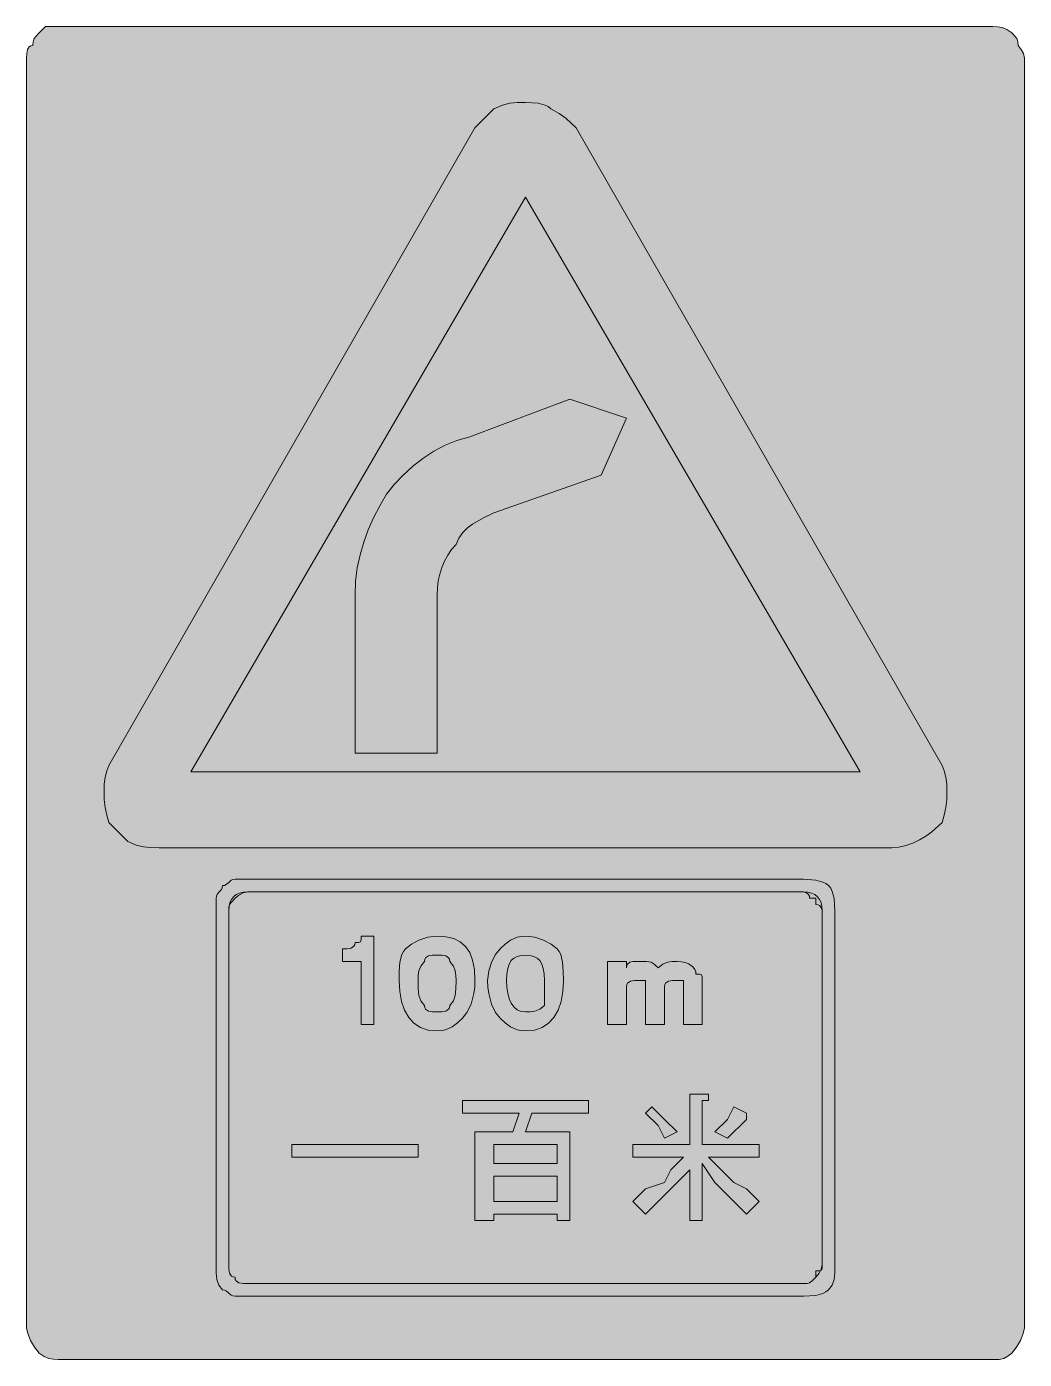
# Model space of a CAD drawing. Header units: metres. Extents: x 188 to 378, y 9 to 263.
import ezdxf

# ---------------------------------------------------------------- set-up
doc = ezdxf.new("R2010")
doc.units = ezdxf.units.M
for name, color, linetype, true_color in [('FILL_BLACK_000000', 7, 'Continuous', 0x000000), ('FILL_RED_FF0000', 7, 'Continuous', 0xff0000), ('FILL_WHITE_FFFFFF', 7, 'Continuous', 0xffffff), ('FILL_YELLOW_FFFF00', 7, 'Continuous', 0xffff00)]:
    doc.layers.add(name, color=color, linetype=linetype, true_color=true_color)

msp = doc.modelspace()

# ---------------------------------------------------------------- hatches: boundary and pattern name
at = {"layer": 'FILL_BLACK_000000', "true_color": 0x000000}
h = msp.add_hatch(color=7, dxfattribs=at)
h.dxf.hatch_style = 1
h.paths.add_polyline_path([(302.13, 188.16), (297.33, 177.36), (276.93, 170.16), (274.96, 169.22), (272.88, 168.06), (271.9, 167.32), (271.02, 166.45), (270.29, 165.4), (269.73, 164.16), (268.89, 163.21), (268.16, 162.15), (267.54, 161.02), (267.03, 159.81), (266.64, 158.55), (266.36, 157.24), (266.19, 155.91), (266.13, 154.56), (266.13, 124.56), (250.53, 124.56), (250.53, 154.56), (250.64, 157.21), (250.96, 159.75), (251.48, 162.22), (252.18, 164.61), (253.05, 166.95), (254.07, 169.24), (255.24, 171.51), (256.53, 173.76), (257.99, 175.55), (259.64, 177.3), (261.47, 178.97), (263.43, 180.51), (265.51, 181.88), (267.67, 183.04), (269.88, 183.95), (272.13, 184.56), (291.33, 191.76), (302.13, 188.16)])
h = msp.add_hatch(color=7, dxfattribs=at)
h.dxf.hatch_style = 1
h.paths.add_polyline_path([(339.44, 100.05), (340.03, 99.76), (340.53, 99.36), (340.93, 98.86), (341.22, 98.27), (341.58, 96.96), (341.73, 94.56), (341.73, 27.36), (341.71, 25.77), (341.58, 24.51), (341.22, 23.48), (340.53, 22.56), (340.03, 22.16), (339.44, 21.87), (338.13, 21.51), (335.73, 21.36), (230.13, 21.36), (227.73, 21.36), (227.33, 21.41), (227.02, 21.55), (226.53, 21.96), (226.04, 22.37), (225.73, 22.51), (225.33, 22.56), (224.64, 23.48), (224.28, 24.51), (224.15, 25.77), (224.13, 27.36), (224.13, 94.56), (224.13, 96.96), (224.18, 97.36), (224.32, 97.67), (224.73, 98.16), (225.14, 98.65), (225.28, 98.96), (225.33, 99.36), (225.73, 99.41), (226.04, 99.55), (226.53, 99.96), (227.02, 100.37), (227.33, 100.51), (227.73, 100.56), (230.13, 100.56), (335.73, 100.56), (338.13, 100.41), (339.44, 100.05)])
h.paths.add_polyline_path([(229.25, 97.97), (228.48, 97.56), (227.73, 96.96), (227.04, 96.25), (226.68, 95.76), (226.55, 95.27), (226.53, 94.56), (226.53, 27.36), (226.55, 26.48), (226.68, 25.71), (227.04, 25.17), (227.33, 25.01), (227.73, 24.96), (227.78, 24.56), (227.94, 24.27), (228.48, 23.91), (229.25, 23.78), (230.13, 23.76), (335.73, 23.76), (336.44, 23.78), (336.93, 23.91), (337.42, 24.27), (338.13, 24.96), (338.13, 26.16), (338.82, 26.18), (339.18, 26.31), (339.31, 26.67), (339.33, 27.36), (339.33, 94.56), (339.27, 95.4), (339.1, 96.13), (338.82, 96.75), (338.43, 97.26), (337.92, 97.65), (337.3, 97.93), (336.57, 98.1), (335.73, 98.16), (230.13, 98.16), (229.25, 97.97)], flags=16)
h = msp.add_hatch(color=7, dxfattribs=at)
h.dxf.hatch_style = 1
h.paths.add_polyline_path([(254.13, 72.96), (251.73, 72.96), (251.73, 84.96), (248.13, 84.96), (248.13, 87.36), (249.01, 87.38), (249.78, 87.51), (250.32, 87.87), (250.48, 88.16), (250.53, 88.56), (251.22, 88.58), (251.58, 88.71), (251.71, 89.07), (251.73, 89.76), (254.13, 89.76), (254.13, 72.96)])
h = msp.add_hatch(color=7, dxfattribs=at)
h.dxf.hatch_style = 1
h.paths.add_polyline_path([(273.12, 78.88), (272.58, 76.86), (271.81, 75.28), (270.93, 74.16), (270.01, 73.28), (268.98, 72.51), (267.72, 71.97), (266.98, 71.81), (266.13, 71.76), (264.44, 71.93), (262.98, 72.42), (261.74, 73.22), (260.73, 74.31), (259.94, 75.69), (259.38, 77.33), (259.04, 79.22), (258.93, 81.36), (258.95, 83.14), (259.08, 84.81), (259.44, 86.25), (259.73, 86.86), (260.13, 87.36), (261.24, 88.24), (262.68, 89.01), (264.35, 89.55), (266.13, 89.76), (267.82, 89.65), (269.28, 89.29), (270.52, 88.68), (271.53, 87.81), (272.32, 86.65), (272.88, 85.2), (273.22, 83.44), (273.33, 81.36), (273.28, 80.07), (273.12, 78.88)])
h.paths.add_polyline_path([(269.58, 83.16), (269.22, 84.06), (268.53, 84.96), (268.48, 85.36), (268.32, 85.65), (267.78, 86.01), (267.01, 86.14), (266.13, 86.16), (265.25, 86.14), (264.48, 86.01), (263.94, 85.65), (263.78, 85.36), (263.73, 84.96), (263.04, 84.06), (262.68, 83.16), (262.55, 82.26), (262.53, 81.36), (262.55, 79.77), (262.68, 78.51), (263.04, 77.48), (263.73, 76.56), (263.78, 76.16), (263.94, 75.87), (264.48, 75.51), (265.25, 75.38), (266.13, 75.36), (267.01, 75.38), (267.78, 75.51), (268.32, 75.87), (268.48, 76.16), (268.53, 76.56), (269.22, 77.48), (269.58, 78.51), (269.71, 79.77), (269.73, 81.36), (269.71, 82.26), (269.58, 83.16)], flags=16)
h = msp.add_hatch(color=7, dxfattribs=at)
h.dxf.hatch_style = 1
h.paths.add_polyline_path([(289.68, 77.33), (289.12, 75.69), (288.33, 74.31), (287.32, 73.22), (286.08, 72.42), (284.62, 71.93), (282.93, 71.76), (282.08, 71.81), (281.34, 71.97), (280.08, 72.51), (279.05, 73.28), (278.13, 74.16), (277.25, 75.28), (276.48, 76.86), (275.94, 78.88), (275.78, 80.07), (275.73, 81.36), (275.94, 83.14), (276.48, 84.81), (277.25, 86.25), (278.13, 87.36), (279.05, 88.24), (280.08, 89.01), (281.34, 89.55), (282.08, 89.71), (282.93, 89.76), (284.71, 89.55), (286.38, 89.01), (287.82, 88.24), (288.93, 87.36), (289.33, 86.86), (289.62, 86.25), (289.98, 84.81), (290.11, 83.14), (290.13, 81.36), (290.02, 79.22), (289.68, 77.33)])
h.paths.add_polyline_path([(286.31, 83.63), (286.02, 84.46), (285.63, 85.11), (285.12, 85.59), (284.51, 85.92), (283.77, 86.1), (282.93, 86.16), (282.09, 86.1), (281.36, 85.92), (280.74, 85.59), (280.23, 85.11), (279.84, 84.46), (279.56, 83.63), (279.39, 82.6), (279.33, 81.36), (279.39, 80.07), (279.56, 78.9), (279.84, 77.88), (280.23, 77.01), (280.74, 76.31), (281.36, 75.79), (282.09, 75.47), (282.93, 75.36), (283.83, 75.38), (284.73, 75.51), (285.63, 75.87), (286.53, 76.56), (286.53, 81.36), (286.47, 82.6), (286.31, 83.63)], flags=16)
h = msp.add_hatch(color=7, dxfattribs=at)
h.dxf.hatch_style = 1
h.paths.add_polyline_path([(310.85, 81.34), (310.08, 81.21), (309.54, 80.85), (309.38, 80.56), (309.33, 80.16), (309.33, 72.96), (305.73, 72.96), (305.73, 81.36), (304.53, 81.36), (303.65, 81.34), (302.88, 81.21), (302.34, 80.85), (302.18, 80.56), (302.13, 80.16), (302.13, 72.96), (298.53, 72.96), (298.53, 84.96), (302.13, 84.96), (302.13, 83.76), (302.18, 84.16), (302.32, 84.45), (302.73, 84.81), (303.33, 84.96), (304.53, 84.96), (305.94, 84.94), (306.78, 84.81), (307.4, 84.45), (308.13, 83.76), (309.03, 84.45), (309.93, 84.81), (310.83, 84.94), (311.73, 84.96), (312.57, 84.91), (313.31, 84.75), (313.92, 84.52), (314.43, 84.21), (314.82, 83.85), (315.1, 83.44), (315.27, 83.01), (315.33, 82.56), (316.02, 82.54), (316.38, 82.41), (316.51, 82.05), (316.53, 81.36), (316.53, 72.96), (312.93, 72.96), (312.93, 81.36), (311.73, 81.36), (310.85, 81.34)])
h = msp.add_hatch(color=7, dxfattribs=at)
h.dxf.hatch_style = 1
h.paths.add_polyline_path([(294.93, 56.16), (284.13, 56.16), (282.93, 52.56), (291.33, 52.56), (291.33, 35.76), (288.93, 35.76), (288.93, 36.96), (276.93, 36.96), (276.93, 35.76), (273.33, 35.76), (273.33, 52.56), (280.53, 52.56), (281.73, 56.16), (270.93, 56.16), (270.93, 58.56), (294.93, 58.56), (294.93, 56.16)])
h.paths.add_polyline_path([(276.93, 50.16), (276.93, 46.56), (288.93, 46.56), (288.93, 50.16), (276.93, 50.16)], flags=16)
h.paths.add_polyline_path([(288.93, 44.16), (276.93, 44.16), (276.93, 39.36), (288.93, 39.36), (288.93, 44.16)], flags=16)
h = msp.add_hatch(color=7, dxfattribs=at)
h.dxf.hatch_style = 1
h.paths.add_polyline_path([(303.33, 50.16), (314.13, 50.16), (314.13, 59.76), (316.53, 59.76), (317.73, 59.76), (317.73, 58.56), (316.53, 58.56), (316.53, 50.16), (327.33, 50.16), (327.33, 47.76), (317.73, 47.76), (320.13, 45.36), (322.53, 42.96), (324.93, 41.76), (327.33, 39.36), (324.93, 36.96), (322.53, 39.36), (321.33, 40.56), (318.93, 42.96), (316.53, 46.56), (316.53, 35.76), (314.13, 35.76), (314.13, 45.36), (312.93, 44.16), (310.53, 41.76), (308.13, 39.36), (305.73, 36.96), (303.33, 39.36), (305.73, 41.76), (309.33, 42.96), (310.53, 45.36), (312.93, 47.76), (303.33, 47.76), (303.33, 50.16)])
h = msp.add_hatch(color=7, dxfattribs=at)
h.dxf.hatch_style = 1
h.paths.add_polyline_path([(309.33, 54.96), (311.73, 52.56), (309.33, 51.36), (308.13, 53.76), (305.73, 56.16), (306.93, 57.36), (309.33, 54.96)])
h = msp.add_hatch(color=7, dxfattribs=at)
h.dxf.hatch_style = 1
h.paths.add_polyline_path([(321.33, 54.96), (322.53, 57.36), (324.93, 56.16), (324.93, 54.96), (321.33, 51.36), (318.93, 52.56), (321.33, 54.96)])
h = msp.add_hatch(color=7, dxfattribs=at)
h.dxf.hatch_style = 1
h.paths.add_polyline_path([(262.53, 50.16), (262.53, 47.76), (238.53, 47.76), (238.53, 50.16), (262.53, 50.16)])
at = {"layer": 'FILL_RED_FF0000', "true_color": 0xff0000}
h = msp.add_hatch(color=7, dxfattribs=at)
h.dxf.hatch_style = 1
h.paths.add_polyline_path([(362.52, 121.15), (362.81, 119.97), (362.97, 118.64), (363.03, 117.21), (362.97, 115.73), (362.81, 114.23), (362.52, 112.76), (362.13, 111.36), (360.12, 109.6), (358.99, 108.79), (357.78, 108.06), (356.52, 107.45), (355.21, 106.97), (353.88, 106.67), (352.53, 106.56), (213.33, 106.56), (211.72, 106.58), (210.33, 106.71), (208.94, 107.07), (207.33, 107.76), (203.73, 111.36), (203.34, 112.76), (203.06, 114.23), (202.89, 115.73), (202.83, 117.21), (202.89, 118.64), (203.06, 119.97), (203.34, 121.15), (203.73, 122.16), (273.33, 243.36), (276.93, 246.96), (278.54, 247.65), (279.93, 248.01), (281.32, 248.14), (282.93, 248.16), (285.33, 248.01), (286.64, 247.65), (287.23, 247.36), (287.73, 246.96), (289.32, 246.06), (290.58, 245.16), (292.53, 243.36), (362.13, 122.16), (362.52, 121.15)])
at = {"layer": 'FILL_WHITE_FFFFFF', "true_color": 0xffffff}
h = msp.add_hatch(color=7, dxfattribs=at)
h.dxf.hatch_style = 1
h.paths.add_polyline_path([(219.33, 120.96), (282.93, 230.16), (346.53, 120.96), (219.33, 120.96)])
h = msp.add_hatch(color=7, dxfattribs=at)
h.dxf.hatch_style = 1
h.paths.add_polyline_path([(335.73, 98.16), (336.33, 98.01), (336.74, 97.65), (336.88, 97.36), (336.93, 96.96), (338.13, 96.96), (338.13, 95.76), (338.53, 95.71), (338.82, 95.57), (339.18, 95.16), (339.33, 94.56), (339.33, 27.36), (339.14, 26.48), (338.73, 25.71), (338.13, 24.96), (337.42, 24.27), (336.93, 23.91), (336.44, 23.78), (335.73, 23.76), (230.13, 23.76), (229.25, 23.78), (228.48, 23.91), (227.94, 24.27), (227.78, 24.56), (227.73, 24.96), (227.33, 25.01), (227.04, 25.17), (226.68, 25.71), (226.55, 26.48), (226.53, 27.36), (226.53, 94.56), (226.59, 95.4), (226.76, 96.13), (227.04, 96.75), (227.43, 97.26), (227.94, 97.65), (228.56, 97.93), (229.29, 98.1), (230.13, 98.16), (335.73, 98.16)])
at = {"layer": 'FILL_YELLOW_FFFF00', "true_color": 0xffff00}
h = msp.add_hatch(color=7, dxfattribs=at)
h.dxf.hatch_style = 1
h.paths.add_polyline_path([(188.13, 256.56), (188.15, 257.44), (188.28, 258.21), (188.64, 258.75), (188.93, 258.91), (189.33, 258.96), (189.35, 259.67), (189.48, 260.16), (189.84, 260.65), (190.53, 261.36), (191.73, 262.56), (194.13, 262.56), (371.73, 262.56), (372.63, 262.54), (373.53, 262.41), (374.43, 262.05), (375.33, 261.36), (376.02, 260.65), (376.38, 260.16), (376.51, 259.67), (376.53, 258.96), (377.13, 258.21), (377.54, 257.44), (377.73, 256.56), (377.73, 15.36), (377.52, 14.27), (376.98, 12.96), (376.21, 11.65), (375.33, 10.56), (374.58, 9.96), (373.81, 9.55), (372.93, 9.36), (371.73, 9.36), (194.13, 9.36), (193.23, 9.38), (192.33, 9.51), (191.43, 9.87), (190.53, 10.56), (189.65, 11.65), (188.88, 12.96), (188.34, 14.27), (188.13, 15.36), (188.13, 256.56)])

# ---------------------------------------------------------------- linework, layer by layer
at = {"layer": 'FILL_BLACK_000000', "lineweight": 0, "true_color": 0x000000}
for points in [[(302.13, 188.16), (297.33, 177.36), (276.93, 170.16), (274.96, 169.22), (272.88, 168.06), (271.9, 167.32), (271.02, 166.45), (270.29, 165.4), (269.73, 164.16), (268.89, 163.21), (268.16, 162.15), (267.54, 161.02), (267.03, 159.81), (266.64, 158.55), (266.36, 157.24), (266.19, 155.91), (266.13, 154.56), (266.13, 124.56), (250.53, 124.56), (250.53, 154.56), (250.64, 157.21), (250.96, 159.75), (251.48, 162.22), (252.18, 164.61), (253.05, 166.95), (254.07, 169.24), (255.24, 171.51), (256.53, 173.76), (257.99, 175.55), (259.64, 177.3), (261.47, 178.97), (263.43, 180.51), (265.51, 181.88), (267.67, 183.04), (269.88, 183.95), (272.13, 184.56), (291.33, 191.76)], [(339.44, 100.05), (340.03, 99.76), (340.53, 99.36), (340.93, 98.86), (341.22, 98.27), (341.58, 96.96), (341.73, 94.56), (341.73, 27.36), (341.71, 25.77), (341.58, 24.51), (341.22, 23.48), (340.53, 22.56), (340.03, 22.16), (339.44, 21.87), (338.13, 21.51), (335.73, 21.36), (230.13, 21.36), (227.73, 21.36), (227.33, 21.41), (227.02, 21.55), (226.53, 21.96), (226.04, 22.37), (225.73, 22.51), (225.33, 22.56), (224.64, 23.48), (224.28, 24.51), (224.15, 25.77), (224.13, 27.36), (224.13, 94.56), (224.13, 96.96), (224.18, 97.36), (224.32, 97.67), (224.73, 98.16), (225.14, 98.65), (225.28, 98.96), (225.33, 99.36), (225.73, 99.41), (226.04, 99.55), (226.53, 99.96), (227.02, 100.37), (227.33, 100.51), (227.73, 100.56), (230.13, 100.56), (335.73, 100.56), (338.13, 100.41)], [(229.25, 97.97), (228.48, 97.56), (227.73, 96.96), (227.04, 96.25), (226.68, 95.76), (226.55, 95.27), (226.53, 94.56), (226.53, 27.36), (226.55, 26.48), (226.68, 25.71), (227.04, 25.17), (227.33, 25.01), (227.73, 24.96), (227.78, 24.56), (227.94, 24.27), (228.48, 23.91), (229.25, 23.78), (230.13, 23.76), (335.73, 23.76), (336.44, 23.78), (336.93, 23.91), (337.42, 24.27), (338.13, 24.96), (338.13, 26.16), (338.82, 26.18), (339.18, 26.31), (339.31, 26.67), (339.33, 27.36), (339.33, 94.56), (339.27, 95.4), (339.1, 96.13), (338.82, 96.75), (338.43, 97.26), (337.92, 97.65), (337.3, 97.93), (336.57, 98.1), (335.73, 98.16), (230.13, 98.16)], [(254.13, 72.96), (251.73, 72.96), (251.73, 84.96), (248.13, 84.96), (248.13, 87.36), (249.01, 87.38), (249.78, 87.51), (250.32, 87.87), (250.48, 88.16), (250.53, 88.56), (251.22, 88.58), (251.58, 88.71), (251.71, 89.07), (251.73, 89.76), (254.13, 89.76)], [(273.12, 78.88), (272.58, 76.86), (271.81, 75.28), (270.93, 74.16), (270.01, 73.28), (268.98, 72.51), (267.72, 71.97), (266.98, 71.81), (266.13, 71.76), (264.44, 71.93), (262.98, 72.42), (261.74, 73.22), (260.73, 74.31), (259.94, 75.69), (259.38, 77.33), (259.04, 79.22), (258.93, 81.36), (258.95, 83.14), (259.08, 84.81), (259.44, 86.25), (259.73, 86.86), (260.13, 87.36), (261.24, 88.24), (262.68, 89.01), (264.35, 89.55), (266.13, 89.76), (267.82, 89.65), (269.28, 89.29), (270.52, 88.68), (271.53, 87.81), (272.32, 86.65), (272.88, 85.2), (273.22, 83.44), (273.33, 81.36), (273.28, 80.07)], [(289.68, 77.33), (289.12, 75.69), (288.33, 74.31), (287.32, 73.22), (286.08, 72.42), (284.62, 71.93), (282.93, 71.76), (282.08, 71.81), (281.34, 71.97), (280.08, 72.51), (279.05, 73.28), (278.13, 74.16), (277.25, 75.28), (276.48, 76.86), (275.94, 78.88), (275.78, 80.07), (275.73, 81.36), (275.94, 83.14), (276.48, 84.81), (277.25, 86.25), (278.13, 87.36), (279.05, 88.24), (280.08, 89.01), (281.34, 89.55), (282.08, 89.71), (282.93, 89.76), (284.71, 89.55), (286.38, 89.01), (287.82, 88.24), (288.93, 87.36), (289.33, 86.86), (289.62, 86.25), (289.98, 84.81), (290.11, 83.14), (290.13, 81.36), (290.02, 79.22)], [(269.58, 83.16), (269.22, 84.06), (268.53, 84.96), (268.48, 85.36), (268.32, 85.65), (267.78, 86.01), (267.01, 86.14), (266.13, 86.16), (265.25, 86.14), (264.48, 86.01), (263.94, 85.65), (263.78, 85.36), (263.73, 84.96), (263.04, 84.06), (262.68, 83.16), (262.55, 82.26), (262.53, 81.36), (262.55, 79.77), (262.68, 78.51), (263.04, 77.48), (263.73, 76.56), (263.78, 76.16), (263.94, 75.87), (264.48, 75.51), (265.25, 75.38), (266.13, 75.36), (267.01, 75.38), (267.78, 75.51), (268.32, 75.87), (268.48, 76.16), (268.53, 76.56), (269.22, 77.48), (269.58, 78.51), (269.71, 79.77), (269.73, 81.36), (269.71, 82.26)], [(286.31, 83.63), (286.02, 84.46), (285.63, 85.11), (285.12, 85.59), (284.51, 85.92), (283.77, 86.1), (282.93, 86.16), (282.09, 86.1), (281.36, 85.92), (280.74, 85.59), (280.23, 85.11), (279.84, 84.46), (279.56, 83.63), (279.39, 82.6), (279.33, 81.36), (279.39, 80.07), (279.56, 78.9), (279.84, 77.88), (280.23, 77.01), (280.74, 76.31), (281.36, 75.79), (282.09, 75.47), (282.93, 75.36), (283.83, 75.38), (284.73, 75.51), (285.63, 75.87), (286.53, 76.56), (286.53, 81.36), (286.47, 82.6)], [(310.85, 81.34), (310.08, 81.21), (309.54, 80.85), (309.38, 80.56), (309.33, 80.16), (309.33, 72.96), (305.73, 72.96), (305.73, 81.36), (304.53, 81.36), (303.65, 81.34), (302.88, 81.21), (302.34, 80.85), (302.18, 80.56), (302.13, 80.16), (302.13, 72.96), (298.53, 72.96), (298.53, 84.96), (302.13, 84.96), (302.13, 83.76), (302.18, 84.16), (302.32, 84.45), (302.73, 84.81), (303.33, 84.96), (304.53, 84.96), (305.94, 84.94), (306.78, 84.81), (307.4, 84.45), (308.13, 83.76), (309.03, 84.45), (309.93, 84.81), (310.83, 84.94), (311.73, 84.96), (312.57, 84.91), (313.31, 84.75), (313.92, 84.52), (314.43, 84.21), (314.82, 83.85), (315.1, 83.44), (315.27, 83.01), (315.33, 82.56), (316.02, 82.54), (316.38, 82.41), (316.51, 82.05), (316.53, 81.36), (316.53, 72.96), (312.93, 72.96), (312.93, 81.36), (311.73, 81.36)], [(294.93, 56.16), (284.13, 56.16), (282.93, 52.56), (291.33, 52.56), (291.33, 35.76), (288.93, 35.76), (288.93, 36.96), (276.93, 36.96), (276.93, 35.76), (273.33, 35.76), (273.33, 52.56), (280.53, 52.56), (281.73, 56.16), (270.93, 56.16), (270.93, 58.56), (294.93, 58.56)], [(303.33, 50.16), (314.13, 50.16), (314.13, 59.76), (316.53, 59.76), (317.73, 59.76), (317.73, 58.56), (316.53, 58.56), (316.53, 50.16), (327.33, 50.16), (327.33, 47.76), (317.73, 47.76), (320.13, 45.36), (322.53, 42.96), (324.93, 41.76), (327.33, 39.36), (324.93, 36.96), (322.53, 39.36), (321.33, 40.56), (318.93, 42.96), (316.53, 46.56), (316.53, 35.76), (314.13, 35.76), (314.13, 45.36), (312.93, 44.16), (310.53, 41.76), (308.13, 39.36), (305.73, 36.96), (303.33, 39.36), (305.73, 41.76), (309.33, 42.96), (310.53, 45.36), (312.93, 47.76), (303.33, 47.76)], [(309.33, 54.96), (311.73, 52.56), (309.33, 51.36), (308.13, 53.76), (305.73, 56.16), (306.93, 57.36)], [(321.33, 54.96), (322.53, 57.36), (324.93, 56.16), (324.93, 54.96), (321.33, 51.36), (318.93, 52.56)], [(262.53, 50.16), (262.53, 47.76), (238.53, 47.76), (238.53, 50.16)], [(276.93, 50.16), (276.93, 46.56), (288.93, 46.56), (288.93, 50.16)], [(288.93, 44.16), (276.93, 44.16), (276.93, 39.36), (288.93, 39.36)]]:
    msp.add_lwpolyline(points, close=True, dxfattribs=at)
at = {"layer": 'FILL_RED_FF0000', "lineweight": 0, "true_color": 0xff0000}
msp.add_lwpolyline([(362.52, 121.15), (362.81, 119.97), (362.97, 118.64), (363.03, 117.21), (362.97, 115.73), (362.81, 114.23), (362.52, 112.76), (362.13, 111.36), (360.12, 109.6), (358.99, 108.79), (357.78, 108.06), (356.52, 107.45), (355.21, 106.97), (353.88, 106.67), (352.53, 106.56), (213.33, 106.56), (211.72, 106.58), (210.33, 106.71), (208.94, 107.07), (207.33, 107.76), (203.73, 111.36), (203.34, 112.76), (203.06, 114.23), (202.89, 115.73), (202.83, 117.21), (202.89, 118.64), (203.06, 119.97), (203.34, 121.15), (203.73, 122.16), (273.33, 243.36), (276.93, 246.96), (278.54, 247.65), (279.93, 248.01), (281.32, 248.14), (282.93, 248.16), (285.33, 248.01), (286.64, 247.65), (287.23, 247.36), (287.73, 246.96), (289.32, 246.06), (290.58, 245.16), (292.53, 243.36), (362.13, 122.16)], close=True, dxfattribs=at)
at = {"layer": 'FILL_WHITE_FFFFFF', "lineweight": 0, "true_color": 0xff0000}
msp.add_lwpolyline([(219.33, 120.96), (282.93, 230.16), (346.53, 120.96)], close=True, dxfattribs=at)
at = {"layer": 'FILL_WHITE_FFFFFF', "lineweight": 0, "true_color": 0xffff00}
msp.add_lwpolyline([(335.73, 98.16), (336.33, 98.01), (336.74, 97.65), (336.88, 97.36), (336.93, 96.96), (338.13, 96.96), (338.13, 95.76), (338.53, 95.71), (338.82, 95.57), (339.18, 95.16), (339.33, 94.56), (339.33, 27.36), (339.14, 26.48), (338.73, 25.71), (338.13, 24.96), (337.42, 24.27), (336.93, 23.91), (336.44, 23.78), (335.73, 23.76), (230.13, 23.76), (229.25, 23.78), (228.48, 23.91), (227.94, 24.27), (227.78, 24.56), (227.73, 24.96), (227.33, 25.01), (227.04, 25.17), (226.68, 25.71), (226.55, 26.48), (226.53, 27.36), (226.53, 94.56), (226.59, 95.4), (226.76, 96.13), (227.04, 96.75), (227.43, 97.26), (227.94, 97.65), (228.56, 97.93), (229.29, 98.1), (230.13, 98.16)], close=True, dxfattribs=at)
at = {"layer": 'FILL_YELLOW_FFFF00', "lineweight": 0, "true_color": 0xffff00}
msp.add_lwpolyline([(188.13, 256.56), (188.15, 257.44), (188.28, 258.21), (188.64, 258.75), (188.93, 258.91), (189.33, 258.96), (189.35, 259.67), (189.48, 260.16), (189.84, 260.65), (190.53, 261.36), (191.73, 262.56), (194.13, 262.56), (371.73, 262.56), (372.63, 262.54), (373.53, 262.41), (374.43, 262.05), (375.33, 261.36), (376.02, 260.65), (376.38, 260.16), (376.51, 259.67), (376.53, 258.96), (377.13, 258.21), (377.54, 257.44), (377.73, 256.56), (377.73, 15.36), (377.52, 14.27), (376.98, 12.96), (376.21, 11.65), (375.33, 10.56), (374.58, 9.96), (373.81, 9.55), (372.93, 9.36), (371.73, 9.36), (194.13, 9.36), (193.23, 9.38), (192.33, 9.51), (191.43, 9.87), (190.53, 10.56), (189.65, 11.65), (188.88, 12.96), (188.34, 14.27), (188.13, 15.36)], close=True, dxfattribs=at)

doc.saveas('drawing.dxf')
